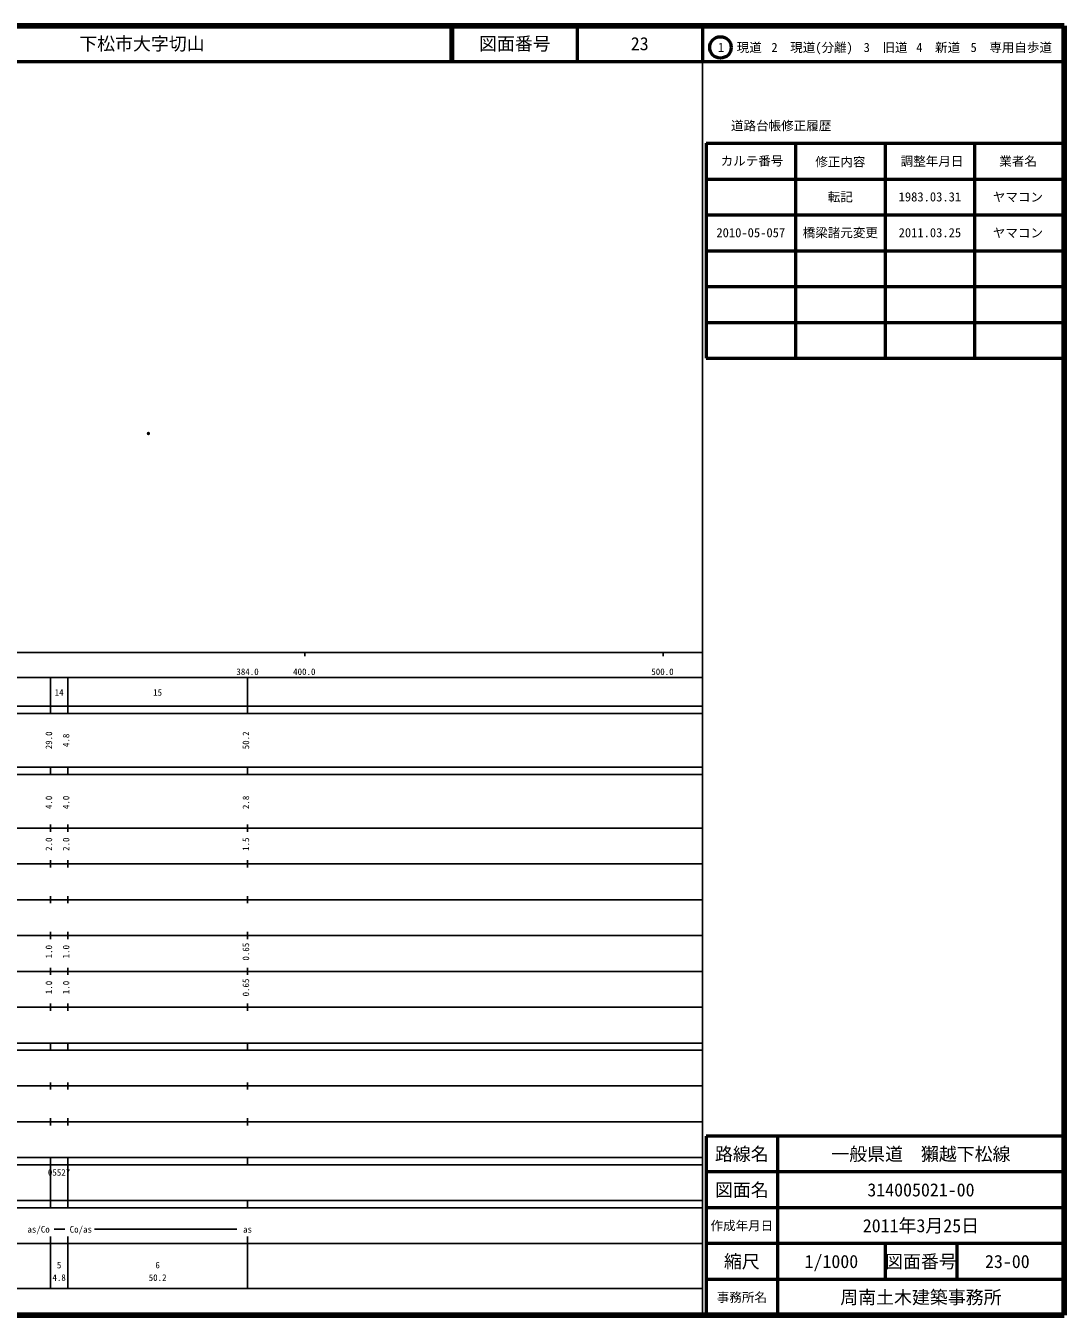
# Model space of a CAD drawing. Units: millimetres on the paper. Extents: x 40 to 680, y 20 to 380.
# Drawn here: x 390.1 to 680, y 20 to 380 of the extents above; entities that cross this region are included whole.
import ezdxf
from ezdxf.enums import TextEntityAlignment as Align

# ---------------------------------------------------------------- set-up
doc = ezdxf.new("R2010")
doc.units = ezdxf.units.MM
doc.header["$PDMODE"] = 32
doc.header["$PDSIZE"] = 0.5
doc.layers.add('M-OTRS', color=6, linetype='Continuous')
doc.layers.add('M-TTL-TXT', color=7, linetype='Continuous')
for name, color, linetype, lineweight in [('M-TTL', 2, 'Continuous', 140), ('M-TTL-BAND', 7, 'Continuous', 25), ('M-TTL-FRAM', 2, 'Continuous', 50), ('M-TTL-LINE', 7, 'Continuous', 50)]:
    doc.layers.add(name, color=color, linetype=linetype, lineweight=lineweight)
doc.styles.add('ＭＳ ゴシック', font='')
doc.styles.get('ＭＳ ゴシック').set_extended_font_data('MS Gothic')

msp = doc.modelspace()

# ---------------------------------------------------------------- linework, layer by layer
at = {"layer": 'M-OTRS'}
msp.add_point((424.324, 266.17), dxfattribs=at)
at = {"layer": 'M-TTL'}
for p, q in [((680, 380), (40, 380)), ((680, 20), (680, 380)), ((40, 20), (680, 20))]:
    msp.add_line(p, q, dxfattribs=at)
at = {"layer": 'M-TTL-BAND'}
for p, q in [((579, 20), (579, 370)), ((40, 205), (579, 205)), ((468, 205), (468, 204)), ((568, 205), (568, 204)), ((68, 198), (579, 198)), ((397, 188), (397, 198)), ((401.8, 188), (401.8, 198)), ((452, 188), (452, 198)), ((40, 190), (579, 190)), ((40, 188), (579, 188)), ((40, 173), (579, 173)), ((397, 171), (397, 173)), ((401.8, 171), (401.8, 173)), ((452, 171), (452, 173)), ((40, 171), (579, 171)), ((40, 156), (579, 156)), ((397, 155), (397, 157)), ((401.8, 155), (401.8, 157)), ((452, 155), (452, 157)), ((46, 146), (579, 146)), ((397, 145), (397, 147)), ((401.8, 145), (401.8, 147)), ((452, 145), (452, 147)), ((397, 135), (397, 137)), ((401.8, 135), (401.8, 137)), ((452, 135), (452, 137)), ((52, 136), (579, 136)), ((46, 126), (579, 126)), ((397, 125), (397, 127)), ((401.8, 125), (401.8, 127)), ((452, 125), (452, 127)), ((52, 116), (579, 116)), ((397, 115), (397, 117)), ((401.8, 115), (401.8, 117)), ((452, 115), (452, 117)), ((46, 106), (579, 106)), ((397, 105), (397, 107)), ((401.8, 105), (401.8, 107)), ((452, 105), (452, 107)), ((40, 96), (579, 96)), ((40, 94), (579, 94)), ((397, 94), (397, 96)), ((401.8, 94), (401.8, 96)), ((452, 94), (452, 96)), ((49, 84), (579, 84)), ((397, 83), (397, 85)), ((401.8, 83), (401.8, 85)), ((452, 83), (452, 85)), ((40, 74), (579, 74)), ((397, 73), (397, 75)), ((401.8, 73), (401.8, 75)), ((452, 73), (452, 75)), ((40, 64), (579, 64)), ((40, 62), (579, 62)), ((397, 62), (397, 64)), ((397, 52), (397, 62)), ((401.8, 62), (401.8, 64)), ((401.8, 52), (401.8, 62)), ((452, 62), (452, 64)), ((40, 52), (579, 52)), ((397, 50), (397, 52)), ((401.8, 50), (401.8, 52)), ((452, 50), (452, 52)), ((40, 50), (579, 50)), ((401.008, 44), (398.021, 44)), ((409.3, 44), (449, 44)), ((40, 40), (579, 40)), ((397, 27.5), (397, 42)), ((401.8, 27.5), (401.8, 42)), ((452, 27.5), (452, 42)), ((68, 27.5), (579, 27.5))]:
    msp.add_line(p, q, dxfattribs=at)
at = {"layer": 'M-TTL-FRAM'}
for p, q in [((580, 347.197), (580, 287.197)), ((580, 347.197), (680, 347.197)), ((580, 287.197), (680, 287.197)), ((680, 70), (580, 70)), ((580, 70), (580, 20))]:
    msp.add_line(p, q, dxfattribs=at)
at = {"layer": 'M-TTL-LINE'}
for p, q in [((508.747, 380), (508.747, 370)), ((509.247, 380), (509.247, 370)), ((543.997, 380), (543.997, 370)), ((579, 380), (579, 370)), ((40, 370), (680, 370)), ((605, 347.197), (605, 287.197)), ((630, 347.197), (630, 287.197)), ((655, 347.197), (655, 287.197)), ((580, 337.197), (680, 337.197)), ((580, 327.197), (680, 327.197)), ((580, 317.197), (680, 317.197)), ((580, 307.197), (680, 307.197)), ((580, 297.197), (680, 297.197)), ((600, 70), (600, 20)), ((680, 60), (580, 60)), ((680, 50), (580, 50)), ((680, 40), (580, 40)), ((630, 40), (630, 30)), ((650, 40), (650, 30)), ((680, 30), (580, 30))]:
    msp.add_line(p, q, dxfattribs=at)
msp.add_circle((584.031, 373.958), 3, dxfattribs=at)

# ---------------------------------------------------------------- texts
at = {"layer": 'M-TTL-BAND', "style": 'ＭＳ ゴシック'}
for s, p in [('384.0', (452, 198.195)), ('400.0', (467.844, 198.195)), ('500.0', (567.844, 198.195)), ('14', (399.4, 192.405)), ('15', (426.9, 192.405)), ('as/Co', (393.665, 42.5)), ('Co/as', (405.459, 42.5)), ('as', (452, 42.5)), ('5', (399.4, 32.523)), ('6', (426.9, 32.523)), ('4.8', (399.4, 29.033)), ('50.2', (426.9, 29.033))]:
    msp.add_text(s, height=1.833, dxfattribs=at).set_placement(p, align=Align.BOTTOM_CENTER)
for s, p in [('29.0', (398, 180.5)), ('4.8', (402.8, 180.5)), ('50.2', (453, 180.5)), ('4.0', (398, 163.174)), ('4.0', (402.8, 163.174)), ('2.8', (453, 163.174)), ('2.0', (398, 151.5)), ('2.0', (402.8, 151.5)), ('1.5', (453, 151.5)), ('1.0', (398, 121.5)), ('1.0', (402.8, 121.5)), ('0.65', (453, 121.5)), ('1.0', (398, 111.5)), ('1.0', (402.8, 111.5)), ('0.65', (453, 111.5))]:
    msp.add_text(s, height=1.833, rotation=90, dxfattribs=at).set_placement(p, align=Align.BOTTOM_CENTER)
msp.add_text('05527', height=1.833, dxfattribs=at).set_placement((396.275, 58.405), align=Align.BOTTOM_LEFT)
at = {"layer": 'M-TTL-TXT', "style": 'ＭＳ ゴシック'}
msp.add_text('下松市大字切山', height=3.666, dxfattribs=at).set_placement((405.024, 375), align=Align.MIDDLE_LEFT)
for s, height, p in [('図面番号', 3.666, (526.622, 375)), ('23', 3.666, (561.497, 375)), ('1\u3000現道', 2.566, (589.448, 373.958)), ('2\u3000現道(分離)', 2.566, (609.619, 373.958)), ('3\u3000旧道', 2.566, (630.121, 373.958)), ('4\u3000新道', 2.566, (644.824, 373.958)), ('5\u3000専用自歩道', 2.566, (665.228, 373.958)), ('道路台帳修正履歴', 2.566, (600.968, 352.113)), ('カルテ番号', 2.566, (592.839, 342.277)), ('修正内容', 2.566, (617.509, 342.023)), ('調整年月日', 2.566, (643.089, 342.197)), ('業者名', 2.566, (667.134, 342.197)), ('転記', 2.566, (617.5, 332.245)), ('1983.03.31', 2.566, (642.5, 332.245)), ('ヤマコン', 2.566, (667.077, 332.189)), ('2010-05-057', 2.566, (592.5, 322.245)), ('橋梁諸元変更', 2.566, (617.5, 322.245)), ('2011.03.25', 2.566, (642.5, 322.245)), ('ヤマコン', 2.566, (667.077, 322.189)), ('路線名', 3.666, (590, 65)), ('路線名', 3.666, (590, 65)), ('一般県道\u3000獺越下松線', 3.666, (640, 65)), ('図面名', 3.666, (590, 55)), ('図面名', 3.666, (590, 55)), ('314005021-00', 3.666, (640, 55)), ('2011年3月25日', 3.666, (640, 45)), ('作成年月日', 2.566, (590, 45)), ('作成年月日', 2.566, (590, 45)), ('縮尺', 3.666, (590, 35)), ('縮尺', 3.666, (590, 35)), ('1/1000', 3.666, (615, 35)), ('図面番号', 3.666, (640, 35)), ('図面番号', 3.666, (640, 35)), ('23-00', 3.666, (664.125, 35)), ('事務所名', 2.566, (590, 25)), ('事務所名', 2.566, (590, 25)), ('周南土木建築事務所', 3.666, (640, 25))]:
    msp.add_text(s, height=height, dxfattribs=at).set_placement(p, align=Align.MIDDLE_CENTER)

doc.saveas('drawing.dxf')
